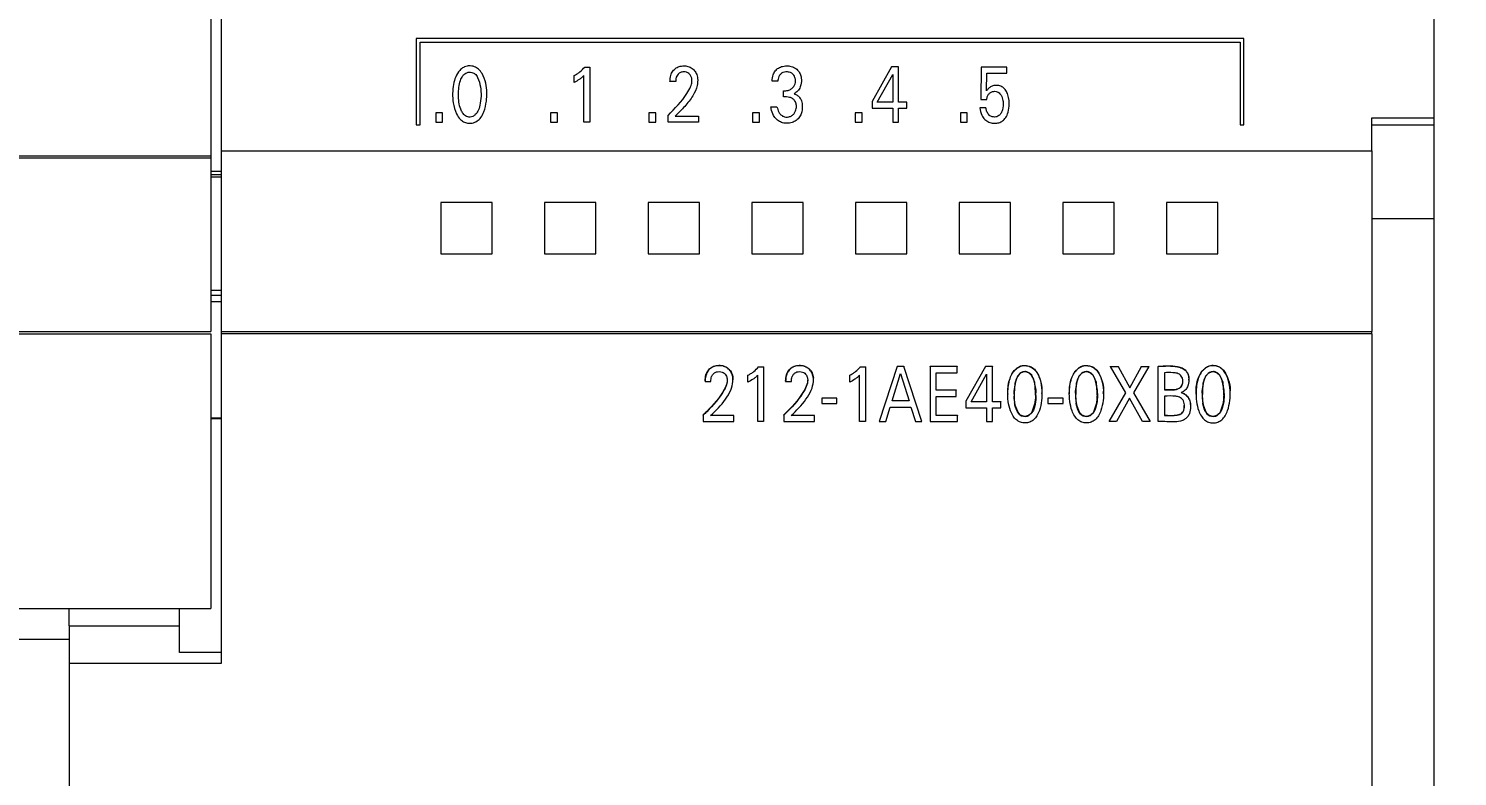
# Model space of a CAD drawing. Header units: millimetres. Extents: x 983 to 2111, y 2638 to 4457.
# Drawn here: x 1346.88 to 1388.23, y 4146.55 to 4168.17 of the extents above; entities that cross this region are included whole.
import ezdxf

# ---------------------------------------------------------------- set-up
doc = ezdxf.new("R2010")
doc.units = ezdxf.units.MM
doc.styles.get("Standard").update_dxf_attribs({"font": ''})
doc.styles.get('Standard').set_extended_font_data('SimSun')
doc.dimstyles.new('ISO-25', dxfattribs={"dimtxt": 2.5, "dimasz": 2.5, "dimexe": 1.25, "dimexo": 0.625, "dimtad": 1, "dimtxsty": 'Standard', "dimcen": 2.5, "dimadec": 0, "dimazin": 0, "dimtfac": 1, "dimtmove": 0, "dimatfit": 3, "dimfxl": 1, "dimarcsym": 0})

# ---------------------------------------------------------------- blocks, each defined once
blk = doc.blocks.new('*D200')
at = {"color": 0, "lineweight": -2, "transparency": 16777216}
for p, q in [((1383.53, 4225.405), (1414.593, 4225.405)), ((1413.343, 4222.905), (1413.343, 4127.905)), ((1383.53, 4125.405), (1414.593, 4125.405))]:
    blk.add_line(p, q, dxfattribs=at)
at = {"color": 0, "lineweight": -3, "transparency": 16777216}
for points in [[(1412.927, 4222.905), (1413.76, 4222.905), (1413.343, 4225.405)], [(1412.927, 4127.905), (1413.76, 4127.905), (1413.343, 4125.405)]]:
    blk.add_solid(points, dxfattribs=at)
at = {"layer": 'Defpoints', "color": 0, "lineweight": -3, "transparency": 16777216}
for p in [(1382.905, 4225.405), (1382.905, 4125.405), (1413.343, 4125.405)]:
    blk.add_point(p, dxfattribs=at)
at = {"color": 0, "lineweight": -3, "transparency": 16777216, "insert": (1411.468, 4175.405), "char_height": 2.5, "attachment_point": 5, "rotation": 90}
blk.add_mtext('100', dxfattribs=at)
blk = doc.blocks.new('1212DCDCDC')
at = {"color": 7, "linetype": 'Continuous', "lineweight": 15}
for p, q in [((1352.155, 4186.322), (1352.155, 4164.488)), ((1352.455, 4186.169), (1352.455, 4164.641)), ((1387.555, 4165.591), (1387.555, 4185.219)), ((1358.104, 4167.892), (1358.105, 4165.392)), ((1382.055, 4167.892), (1358.104, 4167.892)), ((1382.055, 4165.392), (1382.055, 4167.892)), ((1358.215, 4167.783), (1381.945, 4167.783)), ((1358.215, 4165.392), (1358.215, 4167.783)), ((1381.945, 4167.783), (1381.945, 4165.392)), ((1362.977, 4167.063), (1363.122, 4167.063)), ((1363.122, 4167.063), (1363.122, 4165.472)), ((1371.859, 4167.072), (1371.295, 4166.065)), ((1372.061, 4167.072), (1371.859, 4167.072)), ((1372.061, 4166.047), (1372.061, 4167.072)), ((1374.453, 4167.063), (1374.442, 4166.127)), ((1375.194, 4167.063), (1374.453, 4167.063)), ((1375.194, 4166.888), (1375.194, 4167.063)), ((1362.67, 4166.617), (1362.67, 4166.817)), ((1362.951, 4165.472), (1362.951, 4166.816)), ((1365.61, 4166.64), (1365.444, 4166.64)), ((1368.569, 4166.656), (1368.403, 4166.656)), ((1371.444, 4166.047), (1371.89, 4166.844)), ((1371.89, 4166.844), (1371.89, 4166.047)), ((1374.604, 4166.373), (1374.614, 4166.888)), ((1374.614, 4166.888), (1375.194, 4166.888)), ((1368.729, 4166.2), (1368.729, 4166.379)), ((1368.366, 4165.909), (1368.542, 4165.909)), ((1371.295, 4166.065), (1371.295, 4165.872)), ((1371.295, 4165.872), (1371.89, 4165.872)), ((1371.89, 4166.047), (1371.444, 4166.047)), ((1371.89, 4165.872), (1371.89, 4165.472)), ((1372.304, 4166.047), (1372.061, 4166.047)), ((1372.061, 4165.472), (1372.061, 4165.872)), ((1372.061, 4165.872), (1372.304, 4165.872)), ((1372.304, 4165.872), (1372.304, 4166.047)), ((1374.588, 4165.884), (1374.413, 4165.884)), ((1374.442, 4166.127), (1374.614, 4166.127)), ((1358.105, 4165.392), (1358.215, 4165.392)), ((1358.666, 4165.742), (1358.666, 4165.472)), ((1358.864, 4165.742), (1358.666, 4165.742)), ((1358.666, 4165.472), (1358.864, 4165.472)), ((1358.864, 4165.472), (1358.864, 4165.742)), ((1361.988, 4165.742), (1361.988, 4165.472)), ((1362.186, 4165.742), (1361.988, 4165.742)), ((1361.988, 4165.472), (1362.186, 4165.472)), ((1362.186, 4165.472), (1362.186, 4165.742)), ((1363.122, 4165.472), (1362.951, 4165.472)), ((1364.837, 4165.742), (1364.837, 4165.472)), ((1365.034, 4165.742), (1364.837, 4165.742)), ((1364.837, 4165.472), (1365.034, 4165.472)), ((1365.034, 4165.472), (1365.034, 4165.742)), ((1365.391, 4165.472), (1365.391, 4165.664)), ((1366.274, 4165.472), (1365.391, 4165.472)), ((1365.6, 4165.647), (1366.274, 4165.647)), ((1366.274, 4165.647), (1366.274, 4165.472)), ((1367.836, 4165.742), (1367.836, 4165.472)), ((1368.034, 4165.742), (1367.836, 4165.742)), ((1367.836, 4165.472), (1368.034, 4165.472)), ((1368.034, 4165.472), (1368.034, 4165.742)), ((1371.004, 4165.742), (1370.807, 4165.742)), ((1370.807, 4165.742), (1370.807, 4165.472)), ((1370.807, 4165.472), (1371.004, 4165.472)), ((1371.004, 4165.472), (1371.004, 4165.742)), ((1371.89, 4165.472), (1372.061, 4165.472)), ((1374.047, 4165.742), (1373.849, 4165.742)), ((1373.849, 4165.742), (1373.849, 4165.472)), ((1373.849, 4165.472), (1374.047, 4165.472)), ((1374.047, 4165.472), (1374.047, 4165.742)), ((1381.945, 4165.392), (1382.055, 4165.392)), ((1385.755, 4165.591), (1387.555, 4165.591)), ((1385.755, 4164.641), (1385.755, 4165.591)), ((1385.755, 4165.394), (1387.555, 4165.394)), ((1387.555, 4165.394), (1387.555, 4165.591)), ((1387.555, 4162.675), (1387.555, 4165.394)), ((1352.455, 4164.641), (1352.455, 4159.416)), ((1352.455, 4164.641), (1385.755, 4164.641)), ((1385.755, 4164.641), (1385.755, 4159.416)), ((1352.155, 4164.488), (1314.455, 4164.488)), ((1352.155, 4164.431), (1314.455, 4164.431)), ((1352.155, 4164.488), (1352.155, 4164.431)), ((1352.155, 4164.431), (1352.155, 4159.416)), ((1352.455, 4163.942), (1352.155, 4163.942)), ((1358.812, 4163.148), (1358.812, 4161.662)), ((1360.298, 4163.148), (1358.812, 4163.148)), ((1360.298, 4161.662), (1360.298, 4163.148)), ((1361.812, 4163.148), (1361.812, 4161.662)), ((1363.298, 4163.148), (1361.812, 4163.148)), ((1363.298, 4161.662), (1363.298, 4163.148)), ((1364.812, 4163.148), (1364.812, 4161.662)), ((1366.298, 4163.148), (1364.812, 4163.148)), ((1366.298, 4161.662), (1366.298, 4163.148)), ((1369.298, 4163.148), (1367.812, 4163.148)), ((1367.812, 4163.148), (1367.812, 4161.662)), ((1369.298, 4161.662), (1369.298, 4163.148)), ((1370.812, 4163.148), (1370.812, 4161.662)), ((1372.298, 4163.148), (1370.812, 4163.148)), ((1372.298, 4161.662), (1372.298, 4163.148)), ((1373.812, 4163.148), (1373.812, 4161.662)), ((1375.298, 4163.148), (1373.812, 4163.148)), ((1375.298, 4161.662), (1375.298, 4163.148)), ((1376.812, 4163.148), (1376.812, 4161.662)), ((1378.298, 4163.148), (1376.812, 4163.148)), ((1378.298, 4161.662), (1378.298, 4163.148)), ((1379.812, 4163.148), (1379.812, 4161.662)), ((1381.298, 4163.148), (1379.812, 4163.148)), ((1381.298, 4161.662), (1381.298, 4163.148)), ((1387.555, 4162.675), (1385.755, 4162.675)), ((1387.555, 4128.836), (1387.555, 4162.675)), ((1358.812, 4161.662), (1360.298, 4161.662)), ((1361.812, 4161.662), (1363.298, 4161.662)), ((1364.812, 4161.662), (1366.298, 4161.662)), ((1367.812, 4161.662), (1369.298, 4161.662)), ((1370.812, 4161.662), (1372.298, 4161.662)), ((1373.812, 4161.662), (1375.298, 4161.662)), ((1376.812, 4161.662), (1378.298, 4161.662)), ((1379.812, 4161.662), (1381.298, 4161.662)), ((1352.455, 4160.452), (1352.155, 4160.452)), ((1352.455, 4160.276), (1352.155, 4160.276)), ((1314.455, 4159.416), (1352.155, 4159.416)), ((1314.455, 4159.349), (1352.155, 4159.349)), ((1352.155, 4159.349), (1352.155, 4151.405)), ((1352.455, 4159.416), (1385.755, 4159.416)), ((1352.455, 4159.416), (1352.455, 4159.349)), ((1385.755, 4159.349), (1352.455, 4159.349)), ((1352.455, 4159.349), (1352.455, 4149.813)), ((1385.755, 4159.349), (1385.755, 4159.416)), ((1385.755, 4159.349), (1385.755, 4132.942)), ((1368.01, 4158.396), (1368.01, 4158.402)), ((1368.01, 4158.396), (1368.155, 4158.396)), ((1368.155, 4158.396), (1368.155, 4158.402)), ((1368.155, 4158.396), (1368.155, 4156.809)), ((1370.956, 4158.396), (1370.956, 4158.402)), ((1370.956, 4158.396), (1371.101, 4158.396)), ((1371.101, 4158.396), (1371.101, 4158.402)), ((1371.101, 4158.396), (1371.101, 4156.809)), ((1372.02, 4158.405), (1371.495, 4156.809)), ((1372.02, 4158.412), (1372.02, 4158.405)), ((1372.212, 4158.405), (1372.02, 4158.405)), ((1372.212, 4158.412), (1372.212, 4158.405)), ((1372.738, 4156.809), (1372.212, 4158.405)), ((1372.972, 4158.405), (1372.972, 4158.412)), ((1373.752, 4158.405), (1372.972, 4158.405)), ((1372.972, 4158.405), (1372.972, 4156.809)), ((1373.752, 4158.412), (1373.752, 4158.405)), ((1373.752, 4158.224), (1373.752, 4158.405)), ((1374.576, 4158.405), (1374.011, 4157.4)), ((1374.576, 4158.412), (1374.576, 4158.405)), ((1374.778, 4158.405), (1374.576, 4158.405)), ((1374.778, 4158.412), (1374.778, 4158.405)), ((1374.778, 4157.382), (1374.778, 4158.405)), ((1375.557, 4158.412), (1375.557, 4158.405)), ((1375.627, 4158.423), (1375.627, 4158.43)), ((1377.337, 4158.412), (1377.337, 4158.405)), ((1377.407, 4158.423), (1377.407, 4158.43)), ((1378.195, 4158.405), (1378.195, 4158.412)), ((1378.636, 4157.645), (1378.195, 4158.405)), ((1378.195, 4158.405), (1378.414, 4158.405)), ((1378.414, 4158.405), (1378.414, 4158.412)), ((1378.414, 4158.405), (1378.754, 4157.785)), ((1378.754, 4157.785), (1379.092, 4158.405)), ((1379.301, 4158.405), (1378.855, 4157.64)), ((1379.092, 4158.405), (1379.092, 4158.412)), ((1379.092, 4158.405), (1379.301, 4158.405)), ((1379.301, 4158.405), (1379.301, 4158.412)), ((1379.577, 4158.412), (1379.577, 4158.405)), ((1379.577, 4156.809), (1379.577, 4158.405)), ((1381.003, 4158.412), (1381.003, 4158.405)), ((1381.073, 4158.423), (1381.073, 4158.43)), ((1366.463, 4157.981), (1366.463, 4157.974)), ((1366.463, 4157.974), (1366.629, 4157.974)), ((1367.267, 4158.012), (1367.267, 4158.019)), ((1367.703, 4158.157), (1367.703, 4158.15)), ((1367.703, 4157.951), (1367.703, 4158.15)), ((1367.983, 4156.809), (1367.983, 4158.149)), ((1368.793, 4157.981), (1368.793, 4157.974)), ((1368.793, 4157.974), (1368.959, 4157.974)), ((1369.596, 4158.012), (1369.596, 4158.019)), ((1370.649, 4158.157), (1370.649, 4158.15)), ((1370.649, 4157.951), (1370.649, 4158.15)), ((1370.93, 4156.809), (1370.93, 4158.149)), ((1371.872, 4157.406), (1372.117, 4158.199)), ((1372.117, 4158.199), (1372.363, 4157.406)), ((1373.147, 4158.224), (1373.752, 4158.224)), ((1373.147, 4157.72), (1373.147, 4158.224)), ((1374.161, 4157.382), (1374.606, 4158.177)), ((1374.606, 4158.177), (1374.606, 4157.382)), ((1379.752, 4158.224), (1379.752, 4157.731)), ((1380.461, 4158.007), (1380.461, 4158.014)), ((1369.837, 4157.484), (1369.837, 4157.491)), ((1370.278, 4157.491), (1370.278, 4157.484)), ((1373.728, 4157.72), (1373.147, 4157.72)), ((1373.147, 4157.539), (1373.728, 4157.539)), ((1373.147, 4156.99), (1373.147, 4157.539)), ((1373.728, 4157.727), (1373.728, 4157.72)), ((1373.728, 4157.539), (1373.728, 4157.72)), ((1375.221, 4157.614), (1375.221, 4157.607)), ((1376.21, 4157.619), (1376.21, 4157.626)), ((1376.381, 4157.484), (1376.381, 4157.491)), ((1376.822, 4157.491), (1376.822, 4157.484)), ((1377.001, 4157.614), (1377.001, 4157.607)), ((1377.99, 4157.619), (1377.99, 4157.626)), ((1378.153, 4156.809), (1378.636, 4157.645)), ((1378.74, 4157.488), (1378.367, 4156.809)), ((1379.121, 4156.809), (1378.74, 4157.488)), ((1378.754, 4157.785), (1378.754, 4157.792)), ((1378.855, 4157.64), (1379.345, 4156.809)), ((1379.752, 4157.545), (1379.752, 4156.99)), ((1380.667, 4157.614), (1380.667, 4157.607)), ((1381.655, 4157.619), (1381.655, 4157.626)), ((1370.278, 4157.484), (1369.837, 4157.484)), ((1369.837, 4157.484), (1369.837, 4157.333)), ((1369.837, 4157.333), (1370.278, 4157.333)), ((1370.278, 4157.333), (1370.278, 4157.484)), ((1371.689, 4156.809), (1371.816, 4157.225)), ((1371.816, 4157.225), (1372.418, 4157.225)), ((1372.363, 4157.406), (1371.872, 4157.406)), ((1372.418, 4157.225), (1372.547, 4156.809)), ((1374.011, 4157.407), (1374.011, 4157.4)), ((1374.011, 4157.4), (1374.011, 4157.208)), ((1374.011, 4157.208), (1374.606, 4157.208)), ((1374.606, 4157.382), (1374.161, 4157.382)), ((1374.606, 4157.208), (1374.606, 4156.809)), ((1375.02, 4157.382), (1374.778, 4157.382)), ((1374.778, 4157.208), (1375.02, 4157.208)), ((1374.778, 4156.809), (1374.778, 4157.208)), ((1375.02, 4157.389), (1375.02, 4157.382)), ((1375.02, 4157.208), (1375.02, 4157.382)), ((1376.822, 4157.484), (1376.381, 4157.484)), ((1376.381, 4157.484), (1376.381, 4157.333)), ((1376.381, 4157.333), (1376.822, 4157.333)), ((1376.822, 4157.333), (1376.822, 4157.484)), ((1380.508, 4157.234), (1380.508, 4157.241)), ((1352.155, 4156.918), (1352.455, 4156.918)), ((1352.455, 4156.892), (1352.155, 4156.892)), ((1366.41, 4157), (1366.41, 4157.007)), ((1366.41, 4157), (1366.41, 4156.809)), ((1366.41, 4156.809), (1367.293, 4156.809)), ((1367.293, 4156.983), (1366.619, 4156.983)), ((1367.293, 4156.99), (1367.293, 4156.983)), ((1367.293, 4156.809), (1367.293, 4156.983)), ((1368.155, 4156.809), (1367.983, 4156.809)), ((1368.74, 4157), (1368.74, 4157.007)), ((1368.74, 4157), (1368.74, 4156.809)), ((1368.74, 4156.809), (1369.623, 4156.809)), ((1369.623, 4156.983), (1368.949, 4156.983)), ((1369.623, 4156.99), (1369.623, 4156.983)), ((1369.623, 4156.809), (1369.623, 4156.983)), ((1371.101, 4156.809), (1370.93, 4156.809)), ((1371.495, 4156.809), (1371.495, 4156.815)), ((1371.495, 4156.809), (1371.689, 4156.809)), ((1372.547, 4156.809), (1372.738, 4156.809)), ((1372.738, 4156.815), (1372.738, 4156.809)), ((1372.972, 4156.809), (1373.768, 4156.809)), ((1373.768, 4156.99), (1373.147, 4156.99)), ((1373.768, 4156.996), (1373.768, 4156.99)), ((1373.768, 4156.809), (1373.768, 4156.99)), ((1374.606, 4156.809), (1374.778, 4156.809)), ((1378.153, 4156.815), (1378.153, 4156.809)), ((1378.367, 4156.809), (1378.153, 4156.809)), ((1379.345, 4156.809), (1379.121, 4156.809)), ((1379.345, 4156.809), (1379.345, 4156.815)), ((1314.455, 4151.405), (1352.155, 4151.405)), ((1348.055, 4150.902), (1348.055, 4151.405)), ((1351.255, 4150.136), (1351.255, 4151.405)), ((1348.055, 4150.902), (1351.255, 4150.902)), ((1348.055, 4150.902), (1348.055, 4149.813)), ((1348.055, 4150.505), (1325.055, 4150.505)), ((1352.455, 4150.136), (1351.255, 4150.136)), ((1348.055, 4149.813), (1348.055, 4132.942)), ((1352.455, 4149.813), (1348.055, 4149.813))]:
    blk.add_line(p, q, dxfattribs=at)
at = {"color": 8, "linetype": 'Continuous', "lineweight": 15}
for p, q in [((1352.155, 4164.05), (1352.455, 4164.05)), ((1352.455, 4163.88), (1352.155, 4163.88)), ((1352.155, 4160.612), (1352.455, 4160.612))]:
    blk.add_line(p, q, dxfattribs=at)
at = {"color": 7, "linetype": 'Continuous', "lineweight": 15, "flags": 128}
for points in [[(1375.66, 4158.241), (1375.57, 4158.196), (1375.498, 4158.118), (1375.451, 4158.017), (1375.393, 4157.688), (1375.417, 4157.317), (1375.529, 4157.045), (1375.618, 4156.976), (1375.729, 4156.954), (1375.834, 4156.988), (1375.918, 4157.066), (1376.025, 4157.381), (1376.039, 4157.714), (1375.97, 4158.039), (1375.917, 4158.137), (1375.836, 4158.214), (1375.741, 4158.25), (1375.717, 4158.255), (1375.717, 4158.255), (1375.717, 4158.255), (1375.717, 4158.255), (1375.718, 4158.255), (1375.719, 4158.255), (1375.725, 4158.254), (1375.761, 4158.248), (1375.773, 4158.246), (1375.773, 4158.246), (1375.773, 4158.246), (1375.773, 4158.246), (1375.736, 4158.249), (1375.66, 4158.241)], [(1375.66, 4158.248), (1375.613, 4158.231), (1375.57, 4158.205), (1375.498, 4158.125), (1375.421, 4157.916), (1375.396, 4157.473), (1375.437, 4157.245), (1375.478, 4157.134), (1375.529, 4157.052), (1375.572, 4157.01), (1375.619, 4156.981), (1375.671, 4156.965), (1375.729, 4156.961), (1375.781, 4156.97), (1375.83, 4156.991), (1375.918, 4157.073), (1375.996, 4157.244), (1376.037, 4157.498), (1376.004, 4157.94), (1375.914, 4158.148), (1375.852, 4158.21), (1375.772, 4158.249), (1375.725, 4158.261), (1375.718, 4158.262), (1375.718, 4158.262), (1375.717, 4158.262), (1375.717, 4158.262), (1375.717, 4158.262), (1375.717, 4158.262), (1375.717, 4158.262), (1375.717, 4158.262), (1375.717, 4158.262), (1375.717, 4158.262), (1375.718, 4158.262), (1375.718, 4158.262), (1375.718, 4158.262), (1375.718, 4158.262), (1375.718, 4158.262), (1375.718, 4158.262), (1375.717, 4158.262), (1375.717, 4158.262), (1375.717, 4158.262), (1375.717, 4158.262), (1375.717, 4158.262), (1375.717, 4158.262), (1375.717, 4158.262), (1375.718, 4158.262), (1375.718, 4158.262), (1375.718, 4158.262), (1375.718, 4158.262), (1375.718, 4158.262), (1375.718, 4158.262), (1375.717, 4158.262), (1375.717, 4158.262), (1375.717, 4158.262), (1375.717, 4158.262), (1375.717, 4158.262), (1375.717, 4158.262), (1375.718, 4158.262), (1375.719, 4158.262), (1375.719, 4158.262), (1375.719, 4158.262), (1375.719, 4158.262), (1375.718, 4158.262), (1375.718, 4158.262), (1375.717, 4158.262), (1375.717, 4158.262), (1375.717, 4158.262), (1375.717, 4158.262), (1375.717, 4158.262), (1375.717, 4158.262), (1375.718, 4158.262), (1375.718, 4158.262), (1375.719, 4158.262), (1375.719, 4158.262), (1375.718, 4158.262), (1375.717, 4158.262), (1375.717, 4158.262), (1375.717, 4158.262), (1375.717, 4158.262), (1375.717, 4158.262), (1375.717, 4158.262), (1375.718, 4158.262), (1375.719, 4158.262), (1375.719, 4158.262), (1375.719, 4158.262), (1375.719, 4158.262), (1375.719, 4158.262), (1375.719, 4158.262), (1375.717, 4158.262), (1375.717, 4158.262), (1375.717, 4158.262), (1375.717, 4158.262), (1375.718, 4158.262), (1375.718, 4158.262), (1375.719, 4158.262), (1375.719, 4158.262), (1375.719, 4158.262), (1375.719, 4158.262), (1375.719, 4158.262), (1375.718, 4158.262), (1375.718, 4158.262), (1375.717, 4158.262), (1375.717, 4158.262), (1375.717, 4158.262), (1375.718, 4158.262), (1375.718, 4158.262), (1375.717, 4158.262), (1375.717, 4158.262), (1375.717, 4158.262), (1375.717, 4158.262), (1375.718, 4158.262), (1375.718, 4158.262), (1375.719, 4158.262), (1375.725, 4158.261), (1375.728, 4158.26), (1375.77, 4158.253), (1375.772, 4158.253), (1375.773, 4158.253), (1375.773, 4158.253), (1375.773, 4158.253), (1375.773, 4158.253), (1375.773, 4158.253), (1375.774, 4158.253), (1375.774, 4158.253), (1375.774, 4158.253), (1375.774, 4158.253), (1375.774, 4158.253), (1375.774, 4158.253), (1375.773, 4158.253), (1375.773, 4158.253), (1375.772, 4158.253), (1375.772, 4158.253), (1375.772, 4158.253), (1375.772, 4158.253), (1375.774, 4158.253), (1375.774, 4158.253), (1375.774, 4158.253), (1375.774, 4158.253), (1375.773, 4158.253), (1375.773, 4158.253), (1375.772, 4158.253), (1375.772, 4158.253), (1375.772, 4158.253), (1375.772, 4158.253), (1375.772, 4158.253), (1375.773, 4158.253), (1375.774, 4158.253), (1375.774, 4158.253), (1375.774, 4158.253), (1375.774, 4158.253), (1375.774, 4158.253), (1375.772, 4158.253), (1375.772, 4158.253), (1375.772, 4158.253), (1375.772, 4158.253), (1375.772, 4158.253), (1375.772, 4158.253), (1375.772, 4158.253), (1375.773, 4158.253), (1375.773, 4158.253), (1375.773, 4158.253), (1375.773, 4158.253), (1375.773, 4158.253), (1375.773, 4158.253), (1375.772, 4158.253), (1375.772, 4158.253), (1375.772, 4158.253), (1375.772, 4158.253), (1375.773, 4158.253), (1375.773, 4158.253), (1375.773, 4158.253), (1375.773, 4158.253), (1375.773, 4158.253), (1375.773, 4158.253), (1375.772, 4158.253), (1375.772, 4158.253), (1375.772, 4158.253), (1375.772, 4158.253), (1375.746, 4158.255), (1375.66, 4158.248)], [(1377.44, 4158.241), (1377.35, 4158.196), (1377.278, 4158.118), (1377.231, 4158.017), (1377.173, 4157.688), (1377.197, 4157.317), (1377.309, 4157.045), (1377.398, 4156.976), (1377.509, 4156.954), (1377.614, 4156.988), (1377.698, 4157.066), (1377.805, 4157.381), (1377.819, 4157.714), (1377.75, 4158.039), (1377.697, 4158.137), (1377.616, 4158.214), (1377.521, 4158.25), (1377.497, 4158.255), (1377.497, 4158.255), (1377.497, 4158.255), (1377.497, 4158.255), (1377.498, 4158.255), (1377.499, 4158.255), (1377.505, 4158.254), (1377.541, 4158.248), (1377.553, 4158.246), (1377.553, 4158.246), (1377.553, 4158.246), (1377.553, 4158.246), (1377.516, 4158.249), (1377.44, 4158.241)], [(1377.44, 4158.248), (1377.393, 4158.231), (1377.35, 4158.205), (1377.278, 4158.125), (1377.201, 4157.916), (1377.176, 4157.473), (1377.217, 4157.245), (1377.258, 4157.134), (1377.309, 4157.052), (1377.352, 4157.01), (1377.399, 4156.981), (1377.451, 4156.965), (1377.509, 4156.961), (1377.561, 4156.97), (1377.61, 4156.991), (1377.698, 4157.073), (1377.776, 4157.244), (1377.817, 4157.498), (1377.784, 4157.94), (1377.694, 4158.148), (1377.632, 4158.21), (1377.552, 4158.249), (1377.505, 4158.261), (1377.498, 4158.262), (1377.498, 4158.262), (1377.497, 4158.262), (1377.497, 4158.262), (1377.497, 4158.262), (1377.497, 4158.262), (1377.497, 4158.262), (1377.497, 4158.262), (1377.497, 4158.262), (1377.497, 4158.262), (1377.498, 4158.262), (1377.498, 4158.262), (1377.498, 4158.262), (1377.498, 4158.262), (1377.498, 4158.262), (1377.498, 4158.262), (1377.497, 4158.262), (1377.497, 4158.262), (1377.497, 4158.262), (1377.497, 4158.262), (1377.497, 4158.262), (1377.497, 4158.262), (1377.497, 4158.262), (1377.498, 4158.262), (1377.498, 4158.262), (1377.498, 4158.262), (1377.498, 4158.262), (1377.498, 4158.262), (1377.498, 4158.262), (1377.497, 4158.262), (1377.497, 4158.262), (1377.497, 4158.262), (1377.497, 4158.262), (1377.497, 4158.262), (1377.497, 4158.262), (1377.498, 4158.262), (1377.499, 4158.262), (1377.499, 4158.262), (1377.499, 4158.262), (1377.499, 4158.262), (1377.498, 4158.262), (1377.498, 4158.262), (1377.497, 4158.262), (1377.497, 4158.262), (1377.497, 4158.262), (1377.497, 4158.262), (1377.497, 4158.262), (1377.497, 4158.262), (1377.498, 4158.262), (1377.498, 4158.262), (1377.499, 4158.262), (1377.499, 4158.262), (1377.498, 4158.262), (1377.497, 4158.262), (1377.497, 4158.262), (1377.497, 4158.262), (1377.497, 4158.262), (1377.497, 4158.262), (1377.497, 4158.262), (1377.498, 4158.262), (1377.499, 4158.262), (1377.499, 4158.262), (1377.499, 4158.262), (1377.499, 4158.262), (1377.499, 4158.262), (1377.499, 4158.262), (1377.497, 4158.262), (1377.497, 4158.262), (1377.497, 4158.262), (1377.497, 4158.262), (1377.498, 4158.262), (1377.498, 4158.262), (1377.499, 4158.262), (1377.499, 4158.262), (1377.499, 4158.262), (1377.499, 4158.262), (1377.499, 4158.262), (1377.498, 4158.262), (1377.498, 4158.262), (1377.497, 4158.262), (1377.497, 4158.262), (1377.497, 4158.262), (1377.498, 4158.262), (1377.498, 4158.262), (1377.497, 4158.262), (1377.497, 4158.262), (1377.497, 4158.262), (1377.497, 4158.262), (1377.498, 4158.262), (1377.498, 4158.262), (1377.499, 4158.262), (1377.55, 4158.253), (1377.552, 4158.253), (1377.553, 4158.253), (1377.553, 4158.253), (1377.553, 4158.253), (1377.553, 4158.253), (1377.553, 4158.253), (1377.554, 4158.253), (1377.554, 4158.253), (1377.554, 4158.253), (1377.554, 4158.253), (1377.554, 4158.253), (1377.554, 4158.253), (1377.553, 4158.253), (1377.553, 4158.253), (1377.552, 4158.253), (1377.552, 4158.253), (1377.552, 4158.253), (1377.552, 4158.253), (1377.554, 4158.253), (1377.554, 4158.253), (1377.554, 4158.253), (1377.554, 4158.253), (1377.553, 4158.253), (1377.553, 4158.253), (1377.552, 4158.253), (1377.552, 4158.253), (1377.552, 4158.253), (1377.552, 4158.253), (1377.552, 4158.253), (1377.553, 4158.253), (1377.554, 4158.253), (1377.554, 4158.253), (1377.554, 4158.253), (1377.554, 4158.253), (1377.554, 4158.253), (1377.552, 4158.253), (1377.552, 4158.253), (1377.552, 4158.253), (1377.552, 4158.253), (1377.552, 4158.253), (1377.552, 4158.253), (1377.552, 4158.253), (1377.553, 4158.253), (1377.553, 4158.253), (1377.553, 4158.253), (1377.553, 4158.253), (1377.553, 4158.253), (1377.553, 4158.253), (1377.552, 4158.253), (1377.552, 4158.253), (1377.552, 4158.253), (1377.552, 4158.253), (1377.553, 4158.253), (1377.553, 4158.253), (1377.553, 4158.253), (1377.553, 4158.253), (1377.553, 4158.253), (1377.553, 4158.253), (1377.552, 4158.253), (1377.552, 4158.253), (1377.552, 4158.253), (1377.552, 4158.253), (1377.526, 4158.255), (1377.44, 4158.248)], [(1381.106, 4158.241), (1381.016, 4158.196), (1380.944, 4158.118), (1380.897, 4158.017), (1380.838, 4157.688), (1380.863, 4157.317), (1380.975, 4157.045), (1381.064, 4156.976), (1381.175, 4156.954), (1381.28, 4156.988), (1381.364, 4157.066), (1381.471, 4157.381), (1381.484, 4157.714), (1381.415, 4158.039), (1381.363, 4158.137), (1381.282, 4158.214), (1381.187, 4158.25), (1381.163, 4158.255), (1381.163, 4158.255), (1381.163, 4158.255), (1381.163, 4158.255), (1381.164, 4158.255), (1381.164, 4158.255), (1381.171, 4158.254), (1381.206, 4158.248), (1381.219, 4158.246), (1381.219, 4158.246), (1381.219, 4158.246), (1381.219, 4158.246), (1381.181, 4158.249), (1381.106, 4158.241)], [(1381.106, 4158.248), (1381.059, 4158.231), (1381.016, 4158.205), (1380.944, 4158.125), (1380.867, 4157.916), (1380.841, 4157.473), (1380.883, 4157.245), (1380.924, 4157.134), (1380.975, 4157.052), (1381.017, 4157.01), (1381.065, 4156.981), (1381.117, 4156.965), (1381.175, 4156.961), (1381.227, 4156.97), (1381.276, 4156.991), (1381.364, 4157.073), (1381.442, 4157.244), (1381.483, 4157.498), (1381.45, 4157.94), (1381.359, 4158.148), (1381.298, 4158.21), (1381.218, 4158.249), (1381.17, 4158.261), (1381.164, 4158.262), (1381.163, 4158.262), (1381.163, 4158.262), (1381.163, 4158.262), (1381.163, 4158.262), (1381.163, 4158.262), (1381.163, 4158.262), (1381.163, 4158.262), (1381.163, 4158.262), (1381.163, 4158.262), (1381.164, 4158.262), (1381.164, 4158.262), (1381.164, 4158.262), (1381.164, 4158.262), (1381.164, 4158.262), (1381.164, 4158.262), (1381.163, 4158.262), (1381.163, 4158.262), (1381.163, 4158.262), (1381.163, 4158.262), (1381.163, 4158.262), (1381.163, 4158.262), (1381.163, 4158.262), (1381.164, 4158.262), (1381.164, 4158.262), (1381.164, 4158.262), (1381.164, 4158.262), (1381.164, 4158.262), (1381.164, 4158.262), (1381.163, 4158.262), (1381.163, 4158.262), (1381.163, 4158.262), (1381.163, 4158.262), (1381.163, 4158.262), (1381.163, 4158.262), (1381.164, 4158.262), (1381.164, 4158.262), (1381.164, 4158.262), (1381.164, 4158.262), (1381.164, 4158.262), (1381.164, 4158.262), (1381.164, 4158.262), (1381.163, 4158.262), (1381.163, 4158.262), (1381.163, 4158.262), (1381.163, 4158.262), (1381.163, 4158.262), (1381.163, 4158.262), (1381.164, 4158.262), (1381.164, 4158.262), (1381.164, 4158.262), (1381.164, 4158.262), (1381.164, 4158.262), (1381.163, 4158.262), (1381.163, 4158.262), (1381.163, 4158.262), (1381.163, 4158.262), (1381.163, 4158.262), (1381.163, 4158.262), (1381.164, 4158.262), (1381.164, 4158.262), (1381.165, 4158.262), (1381.165, 4158.262), (1381.165, 4158.262), (1381.165, 4158.262), (1381.165, 4158.262), (1381.163, 4158.262), (1381.163, 4158.262), (1381.163, 4158.262), (1381.163, 4158.262), (1381.163, 4158.262), (1381.164, 4158.262), (1381.165, 4158.262), (1381.165, 4158.262), (1381.165, 4158.262), (1381.165, 4158.262), (1381.165, 4158.262), (1381.164, 4158.262), (1381.163, 4158.262), (1381.163, 4158.262), (1381.163, 4158.262), (1381.163, 4158.262), (1381.163, 4158.262), (1381.163, 4158.262), (1381.163, 4158.262), (1381.163, 4158.262), (1381.163, 4158.262), (1381.163, 4158.262), (1381.164, 4158.262), (1381.164, 4158.262), (1381.164, 4158.262), (1381.215, 4158.253), (1381.218, 4158.253), (1381.219, 4158.253), (1381.219, 4158.253), (1381.219, 4158.253), (1381.219, 4158.253), (1381.219, 4158.253), (1381.219, 4158.253), (1381.22, 4158.253), (1381.22, 4158.253), (1381.22, 4158.253), (1381.22, 4158.253), (1381.22, 4158.253), (1381.219, 4158.253), (1381.218, 4158.253), (1381.218, 4158.253), (1381.218, 4158.253), (1381.218, 4158.253), (1381.218, 4158.253), (1381.219, 4158.253), (1381.22, 4158.253), (1381.22, 4158.253), (1381.22, 4158.253), (1381.219, 4158.253), (1381.219, 4158.253), (1381.218, 4158.253), (1381.218, 4158.253), (1381.218, 4158.253), (1381.218, 4158.253), (1381.218, 4158.253), (1381.219, 4158.253), (1381.219, 4158.253), (1381.22, 4158.253), (1381.22, 4158.253), (1381.22, 4158.253), (1381.219, 4158.253), (1381.218, 4158.253), (1381.218, 4158.253), (1381.218, 4158.253), (1381.218, 4158.253), (1381.218, 4158.253), (1381.218, 4158.253), (1381.218, 4158.253), (1381.219, 4158.253), (1381.219, 4158.253), (1381.219, 4158.253), (1381.219, 4158.253), (1381.219, 4158.253), (1381.219, 4158.253), (1381.218, 4158.253), (1381.218, 4158.253), (1381.217, 4158.253), (1381.217, 4158.253), (1381.219, 4158.253), (1381.219, 4158.253), (1381.219, 4158.253), (1381.219, 4158.253), (1381.219, 4158.253), (1381.219, 4158.253), (1381.218, 4158.253), (1381.218, 4158.253), (1381.218, 4158.253), (1381.218, 4158.253), (1381.191, 4158.255), (1381.106, 4158.248)]]:
    blk.add_lwpolyline(points, dxfattribs=at)
at = {"color": 7, "linetype": 'Continuous', "lineweight": 15}
for points, knots in [([(1359.5, 4167.067), (1359.525, 4167.076), (1359.566, 4167.09), (1359.665, 4167.102), (1359.784, 4167.085), (1359.918, 4167.001), (1360.04, 4166.84), (1360.147, 4166.524), (1360.159, 4166.138), (1360.082, 4165.806), (1359.987, 4165.609), (1359.868, 4165.495), (1359.731, 4165.435), (1359.591, 4165.432), (1359.469, 4165.473), (1359.355, 4165.564), (1359.236, 4165.747), (1359.146, 4166.092), (1359.151, 4166.463), (1359.235, 4166.779), (1359.333, 4166.954), (1359.439, 4167.038), (1359.491, 4167.062), (1359.5, 4167.067)], [0, 0, 0, 0, 0.018631, 0.030128, 0.069733, 0.100369, 0.13914, 0.209346, 0.331334, 0.405107, 0.447581, 0.483188, 0.518955, 0.549871, 0.579649, 0.607697, 0.651303, 0.730132, 0.855038, 0.907056, 0.959586, 0.992812, 1, 1, 1, 1]), ([(1362.67, 4166.817), (1362.7, 4166.832), (1362.758, 4166.864), (1362.866, 4166.942), (1362.932, 4167.014), (1362.977, 4167.063)], [0, 0, 0, 0, 0.251526, 0.502978, 1, 1, 1, 1]), ([(1365.444, 4166.64), (1365.447, 4166.701), (1365.454, 4166.808), (1365.522, 4166.946), (1365.618, 4167.041), (1365.751, 4167.095), (1365.893, 4167.101), (1366.033, 4167.067), (1366.142, 4166.989), (1366.219, 4166.875), (1366.256, 4166.717), (1366.235, 4166.488), (1366.108, 4166.205), (1365.877, 4165.918), (1365.692, 4165.737), (1365.6, 4165.647)], [0, 0, 0, 0, 0.070479, 0.1229, 0.175499, 0.224172, 0.285723, 0.337623, 0.389842, 0.436627, 0.495036, 0.574518, 0.699525, 0.849264, 1, 1, 1, 1]), ([(1368.403, 4166.656), (1368.407, 4166.719), (1368.414, 4166.824), (1368.487, 4166.955), (1368.584, 4167.041), (1368.719, 4167.095), (1368.871, 4167.102), (1369.024, 4167.065), (1369.142, 4166.982), (1369.217, 4166.869), (1369.253, 4166.723), (1369.248, 4166.569), (1369.19, 4166.423), (1369.113, 4166.337), (1369.055, 4166.302), (1369.037, 4166.291)], [0, 0, 0, 0, 0.102609, 0.172437, 0.242301, 0.312114, 0.409293, 0.48869, 0.568505, 0.640621, 0.708354, 0.814476, 0.889144, 0.963972, 1, 1, 1, 1]), ([(1359.713, 4166.906), (1359.689, 4166.911), (1359.64, 4166.92), (1359.567, 4166.903), (1359.5, 4166.863), (1359.431, 4166.789), (1359.344, 4166.591), (1359.308, 4166.261), (1359.344, 4165.937), (1359.438, 4165.735), (1359.51, 4165.658), (1359.591, 4165.619), (1359.666, 4165.613), (1359.744, 4165.634), (1359.823, 4165.69), (1359.904, 4165.798), (1359.98, 4166.071), (1359.993, 4166.412), (1359.91, 4166.717), (1359.829, 4166.851), (1359.761, 4166.887), (1359.731, 4166.899), (1359.713, 4166.906)], [0, 0, 0, 0, 0.02295, 0.045923, 0.068642, 0.096042, 0.139814, 0.270062, 0.404583, 0.441184, 0.478096, 0.501315, 0.524591, 0.547195, 0.576248, 0.614501, 0.671544, 0.840819, 0.928298, 0.969134, 0.981507, 1, 1, 1, 1]), ([(1362.951, 4166.816), (1362.93, 4166.795), (1362.89, 4166.754), (1362.798, 4166.684), (1362.721, 4166.644), (1362.67, 4166.617)], [0, 0, 0, 0, 0.250692, 0.501662, 1, 1, 1, 1]), ([(1365.391, 4165.664), (1365.587, 4165.863), (1365.836, 4166.117), (1366.039, 4166.466), (1366.086, 4166.622), (1366.08, 4166.735), (1366.048, 4166.821), (1365.994, 4166.882), (1365.92, 4166.919), (1365.836, 4166.928), (1365.75, 4166.911), (1365.684, 4166.864), (1365.639, 4166.801), (1365.613, 4166.725), (1365.611, 4166.669), (1365.61, 4166.64)], [0, 0, 0, 0, 0.408317, 0.518719, 0.590078, 0.643099, 0.68292, 0.722996, 0.759024, 0.801673, 0.845707, 0.884065, 0.918274, 0.957846, 1, 1, 1, 1]), ([(1368.729, 4166.379), (1368.775, 4166.378), (1368.854, 4166.377), (1368.958, 4166.424), (1369.031, 4166.49), (1369.072, 4166.575), (1369.081, 4166.667), (1369.068, 4166.755), (1369.03, 4166.832), (1368.972, 4166.887), (1368.892, 4166.921), (1368.803, 4166.927), (1368.712, 4166.908), (1368.641, 4166.86), (1368.594, 4166.792), (1368.57, 4166.722), (1368.569, 4166.676), (1368.569, 4166.656)], [0, 0, 0, 0, 0.101457, 0.175975, 0.250567, 0.319456, 0.383495, 0.456728, 0.515641, 0.57467, 0.632212, 0.707654, 0.772293, 0.837248, 0.896119, 0.955621, 1, 1, 1, 1]), ([(1369.037, 4166.291), (1369.068, 4166.279), (1369.13, 4166.255), (1369.204, 4166.18), (1369.262, 4166.075), (1369.282, 4165.912), (1369.263, 4165.738), (1369.182, 4165.587), (1369.077, 4165.494), (1368.935, 4165.439), (1368.783, 4165.429), (1368.637, 4165.467), (1368.524, 4165.548), (1368.426, 4165.675), (1368.382, 4165.804), (1368.369, 4165.889), (1368.366, 4165.909)], [0, 0, 0, 0, 0.051169, 0.102151, 0.158151, 0.234552, 0.351763, 0.423215, 0.494826, 0.563879, 0.655465, 0.724811, 0.79418, 0.866555, 0.970037, 1, 1, 1, 1]), ([(1368.542, 4165.909), (1368.555, 4165.858), (1368.578, 4165.775), (1368.648, 4165.684), (1368.722, 4165.633), (1368.803, 4165.614), (1368.89, 4165.619), (1368.975, 4165.652), (1369.043, 4165.715), (1369.092, 4165.809), (1369.11, 4165.916), (1369.096, 4166.02), (1369.057, 4166.098), (1368.993, 4166.156), (1368.882, 4166.201), (1368.789, 4166.2), (1368.729, 4166.2)], [0, 0, 0, 0, 0.108128, 0.178778, 0.234894, 0.291112, 0.348975, 0.414818, 0.478372, 0.537301, 0.632414, 0.699656, 0.754523, 0.809621, 0.876121, 1, 1, 1, 1]), ([(1374.413, 4165.884), (1374.425, 4165.81), (1374.445, 4165.687), (1374.548, 4165.544), (1374.666, 4165.461), (1374.801, 4165.431), (1374.93, 4165.438), (1375.049, 4165.484), (1375.15, 4165.575), (1375.234, 4165.726), (1375.273, 4165.965), (1375.254, 4166.202), (1375.171, 4166.386), (1375.083, 4166.484), (1374.963, 4166.534), (1374.846, 4166.537), (1374.739, 4166.508), (1374.66, 4166.447), (1374.622, 4166.397), (1374.604, 4166.373)], [0, 0, 0, 0, 0.087233, 0.144786, 0.202566, 0.25346, 0.305789, 0.353356, 0.400952, 0.463198, 0.552988, 0.684492, 0.736771, 0.789535, 0.835694, 0.885541, 0.925264, 0.965119, 1, 1, 1, 1]), ([(1374.614, 4166.127), (1374.619, 4166.161), (1374.628, 4166.22), (1374.676, 4166.295), (1374.738, 4166.344), (1374.811, 4166.363), (1374.88, 4166.361), (1374.945, 4166.338), (1375.006, 4166.287), (1375.06, 4166.194), (1375.095, 4166.033), (1375.086, 4165.866), (1375.031, 4165.73), (1374.976, 4165.66), (1374.907, 4165.624), (1374.838, 4165.614), (1374.768, 4165.622), (1374.703, 4165.651), (1374.647, 4165.709), (1374.605, 4165.789), (1374.594, 4165.853), (1374.588, 4165.884)], [0, 0, 0, 0, 0.056801, 0.102212, 0.147691, 0.188884, 0.227768, 0.265795, 0.303814, 0.360974, 0.445552, 0.583212, 0.638414, 0.694107, 0.731602, 0.76903, 0.811639, 0.849679, 0.887699, 0.94764, 1, 1, 1, 1]), ([(1366.463, 4157.981), (1366.467, 4158.042), (1366.473, 4158.148), (1366.541, 4158.286), (1366.638, 4158.381), (1366.77, 4158.435), (1366.912, 4158.44), (1367.053, 4158.406), (1367.161, 4158.329), (1367.236, 4158.215), (1367.269, 4158.107), (1367.262, 4158.038), (1367.26, 4158.02)], [0, 0, 0, 0, 0.136426, 0.237901, 0.339716, 0.433935, 0.553087, 0.653546, 0.754627, 0.845192, 0.958257, 1, 1, 1, 1]), ([(1366.619, 4156.983), (1366.773, 4157.132), (1367.001, 4157.352), (1367.208, 4157.7), (1367.274, 4157.938), (1367.263, 4158.124), (1367.211, 4158.26), (1367.122, 4158.356), (1367, 4158.418), (1366.856, 4158.436), (1366.712, 4158.412), (1366.598, 4158.341), (1366.52, 4158.245), (1366.47, 4158.118), (1366.466, 4158.024), (1366.463, 4157.974)], [0, 0, 0, 0, 0.2481, 0.367222, 0.46645, 0.53114, 0.581617, 0.632334, 0.6798, 0.738135, 0.798605, 0.844899, 0.891079, 0.941289, 1, 1, 1, 1]), ([(1367.703, 4158.15), (1367.732, 4158.166), (1367.791, 4158.197), (1367.898, 4158.275), (1367.965, 4158.347), (1368.01, 4158.396)], [0, 0, 0, 0, 0.251526, 0.502977, 1, 1, 1, 1]), ([(1368.793, 4157.981), (1368.796, 4158.042), (1368.803, 4158.148), (1368.871, 4158.286), (1368.967, 4158.381), (1369.1, 4158.435), (1369.242, 4158.44), (1369.382, 4158.406), (1369.491, 4158.329), (1369.566, 4158.215), (1369.599, 4158.107), (1369.592, 4158.038), (1369.59, 4158.02)], [0, 0, 0, 0, 0.1364261, 0.2379003, 0.3397154, 0.4339338, 0.5530854, 0.6535499, 0.7546256, 0.8451908, 0.9582568, 1, 1, 1, 1]), ([(1368.949, 4156.983), (1369.103, 4157.132), (1369.331, 4157.352), (1369.538, 4157.7), (1369.604, 4157.938), (1369.593, 4158.124), (1369.541, 4158.26), (1369.452, 4158.356), (1369.33, 4158.418), (1369.185, 4158.436), (1369.042, 4158.412), (1368.928, 4158.341), (1368.849, 4158.245), (1368.8, 4158.118), (1368.795, 4158.024), (1368.793, 4157.974)], [0, 0, 0, 0, 0.2480993, 0.3672214, 0.4664498, 0.5311396, 0.5816161, 0.6323319, 0.6797977, 0.7381356, 0.7986056, 0.8448994, 0.8910792, 0.9412886, 1, 1, 1, 1]), ([(1370.649, 4158.15), (1370.679, 4158.166), (1370.737, 4158.197), (1370.845, 4158.275), (1370.912, 4158.347), (1370.956, 4158.396)], [0, 0, 0, 0, 0.2515108, 0.502962, 1, 1, 1, 1]), ([(1375.471, 4158.338), (1375.441, 4158.309), (1375.37, 4158.242), (1375.261, 4158.029), (1375.215, 4157.734), (1375.224, 4157.401), (1375.282, 4157.155), (1375.366, 4156.972), (1375.462, 4156.854), (1375.585, 4156.782), (1375.721, 4156.764), (1375.857, 4156.786), (1375.978, 4156.86), (1376.073, 4156.98), (1376.194, 4157.257), (1376.228, 4157.621), (1376.174, 4158.006), (1376.071, 4158.232), (1375.94, 4158.369), (1375.822, 4158.42), (1375.72, 4158.431), (1375.639, 4158.425), (1375.562, 4158.399), (1375.507, 4158.367), (1375.478, 4158.344), (1375.471, 4158.338)], [0, 0, 0, 0, 0.0291524, 0.0682526, 0.1652786, 0.2357121, 0.3014633, 0.3420093, 0.376202, 0.4071874, 0.4390776, 0.4709725, 0.5020626, 0.5364019, 0.577085, 0.7128291, 0.7867873, 0.8488471, 0.8844265, 0.9170626, 0.9369246, 0.9556617, 0.9741619, 0.9933459, 1, 1, 1, 1]), ([(1375.224, 4157.697), (1375.224, 4157.699), (1375.219, 4157.839), (1375.263, 4158.036), (1375.374, 4158.257), (1375.455, 4158.329), (1375.493, 4158.363)], [0, 0, 0, 0, 0.008058, 0.568044, 0.793705, 1, 1, 1, 1]), ([(1375.493, 4158.363), (1375.516, 4158.378), (1375.561, 4158.407), (1375.639, 4158.432), (1375.72, 4158.439), (1375.822, 4158.427), (1375.94, 4158.376), (1376.071, 4158.239), (1376.168, 4158.013), (1376.221, 4157.79), (1376.201, 4157.656), (1376.196, 4157.627)], [0, 0, 0, 0, 0.0636987, 0.1251263, 0.1873408, 0.2532903, 0.3616552, 0.4797926, 0.6858527, 0.9314262, 1, 1, 1, 1]), ([(1377.251, 4158.338), (1377.221, 4158.309), (1377.15, 4158.242), (1377.041, 4158.029), (1376.995, 4157.734), (1377.004, 4157.401), (1377.062, 4157.155), (1377.146, 4156.972), (1377.242, 4156.854), (1377.365, 4156.782), (1377.501, 4156.764), (1377.637, 4156.786), (1377.758, 4156.86), (1377.853, 4156.98), (1377.974, 4157.257), (1378.008, 4157.621), (1377.954, 4158.006), (1377.851, 4158.232), (1377.72, 4158.369), (1377.602, 4158.42), (1377.5, 4158.431), (1377.419, 4158.425), (1377.342, 4158.399), (1377.287, 4158.367), (1377.258, 4158.344), (1377.251, 4158.338)], [0, 0, 0, 0, 0.029154, 0.068254, 0.165279, 0.235713, 0.301464, 0.34201, 0.376201, 0.407187, 0.439077, 0.470974, 0.502064, 0.536403, 0.577086, 0.71283, 0.786788, 0.848847, 0.884428, 0.917062, 0.936926, 0.955663, 0.974163, 0.993346, 1, 1, 1, 1]), ([(1377.007, 4157.614), (1377.006, 4157.644), (1376.997, 4157.811), (1377.043, 4158.036), (1377.154, 4158.257), (1377.235, 4158.329), (1377.273, 4158.363)], [0, 0, 0, 0, 0.107875, 0.611507, 0.814458, 1, 1, 1, 1]), ([(1377.273, 4158.363), (1377.296, 4158.378), (1377.341, 4158.407), (1377.419, 4158.432), (1377.5, 4158.439), (1377.602, 4158.427), (1377.72, 4158.376), (1377.851, 4158.239), (1377.948, 4158.013), (1378.001, 4157.79), (1377.981, 4157.656), (1377.976, 4157.627)], [0, 0, 0, 0, 0.063694, 0.125122, 0.187336, 0.253292, 0.361651, 0.479793, 0.685854, 0.931427, 1, 1, 1, 1]), ([(1379.577, 4158.412), (1379.764, 4158.424), (1379.996, 4158.44), (1380.267, 4158.371), (1380.372, 4158.295), (1380.438, 4158.192), (1380.463, 4158.096), (1380.456, 4158.035), (1380.453, 4158.015)], [0, 0, 0, 0, 0.498443, 0.619863, 0.742401, 0.833677, 0.946605, 1, 1, 1, 1]), ([(1379.577, 4158.405), (1379.764, 4158.417), (1379.996, 4158.433), (1380.267, 4158.364), (1380.371, 4158.288), (1380.44, 4158.185), (1380.466, 4158.044), (1380.459, 4157.894), (1380.395, 4157.762), (1380.319, 4157.686), (1380.258, 4157.66), (1380.235, 4157.65)], [0, 0, 0, 0, 0.35507, 0.441566, 0.528857, 0.593878, 0.674323, 0.799383, 0.875042, 0.950985, 1, 1, 1, 1]), ([(1380.939, 4158.356), (1380.962, 4158.371), (1381.007, 4158.4), (1381.085, 4158.425), (1381.166, 4158.432), (1381.268, 4158.42), (1381.386, 4158.369), (1381.516, 4158.232), (1381.62, 4158.006), (1381.674, 4157.621), (1381.64, 4157.257), (1381.519, 4156.98), (1381.424, 4156.86), (1381.303, 4156.786), (1381.167, 4156.764), (1381.031, 4156.782), (1380.908, 4156.854), (1380.811, 4156.972), (1380.728, 4157.155), (1380.67, 4157.401), (1380.661, 4157.734), (1380.707, 4158.029), (1380.82, 4158.25), (1380.901, 4158.322), (1380.939, 4158.356)], [0, 0, 0, 0, 0.019184, 0.037685, 0.056423, 0.076287, 0.108925, 0.144506, 0.206571, 0.280534, 0.416286, 0.456971, 0.491314, 0.522406, 0.554303, 0.586195, 0.617182, 0.651376, 0.691925, 0.757681, 0.828118, 0.92515, 0.964253, 1, 1, 1, 1]), ([(1380.673, 4157.614), (1380.671, 4157.644), (1380.663, 4157.811), (1380.709, 4158.036), (1380.82, 4158.257), (1380.901, 4158.329), (1380.939, 4158.363)], [0, 0, 0, 0, 0.107875, 0.611507, 0.814458, 1, 1, 1, 1]), ([(1380.939, 4158.363), (1380.962, 4158.378), (1381.007, 4158.407), (1381.085, 4158.432), (1381.166, 4158.439), (1381.268, 4158.427), (1381.386, 4158.376), (1381.517, 4158.239), (1381.614, 4158.013), (1381.667, 4157.79), (1381.647, 4157.656), (1381.642, 4157.627)], [0, 0, 0, 0, 0.063694, 0.125122, 0.187337, 0.253286, 0.361652, 0.47979, 0.685853, 0.931427, 1, 1, 1, 1]), ([(1366.629, 4157.974), (1366.632, 4158.02), (1366.637, 4158.094), (1366.688, 4158.182), (1366.749, 4158.233), (1366.829, 4158.259), (1366.91, 4158.258), (1366.988, 4158.232), (1367.045, 4158.184), (1367.087, 4158.114), (1367.105, 4158.022), (1367.092, 4157.885), (1366.931, 4157.542), (1366.67, 4157.251), (1366.443, 4157.032), (1366.41, 4157)], [0, 0, 0, 0, 0.067411, 0.106808, 0.146383, 0.181677, 0.227915, 0.263641, 0.299473, 0.334315, 0.383258, 0.43346, 0.535618, 0.932793, 1, 1, 1, 1]), ([(1367.098, 4158.01), (1367.097, 4157.983), (1367.093, 4157.886), (1366.925, 4157.549), (1366.67, 4157.258), (1366.443, 4157.039), (1366.41, 4157.007)], [0, 0, 0, 0, 0.066505, 0.234835, 0.889265, 1, 1, 1, 1]), ([(1367.983, 4158.149), (1367.963, 4158.129), (1367.922, 4158.088), (1367.831, 4158.017), (1367.754, 4157.978), (1367.703, 4157.951)], [0, 0, 0, 0, 0.250709, 0.501677, 1, 1, 1, 1]), ([(1368.959, 4157.974), (1368.962, 4158.02), (1368.967, 4158.094), (1369.018, 4158.182), (1369.079, 4158.233), (1369.159, 4158.259), (1369.24, 4158.258), (1369.317, 4158.232), (1369.374, 4158.184), (1369.417, 4158.114), (1369.435, 4158.022), (1369.421, 4157.885), (1369.261, 4157.542), (1369, 4157.251), (1368.773, 4157.032), (1368.74, 4157)], [0, 0, 0, 0, 0.067412, 0.106806, 0.146384, 0.181676, 0.227913, 0.263639, 0.299472, 0.334314, 0.383256, 0.433458, 0.535618, 0.932793, 1, 1, 1, 1]), ([(1369.428, 4158.01), (1369.427, 4157.983), (1369.422, 4157.886), (1369.255, 4157.549), (1369, 4157.258), (1368.773, 4157.039), (1368.74, 4157.007)], [0, 0, 0, 0, 0.066504, 0.234836, 0.889265, 1, 1, 1, 1]), ([(1370.93, 4158.149), (1370.909, 4158.129), (1370.869, 4158.088), (1370.777, 4158.017), (1370.701, 4157.978), (1370.649, 4157.951)], [0, 0, 0, 0, 0.250709, 0.501677, 1, 1, 1, 1]), ([(1379.752, 4157.731), (1379.828, 4157.73), (1379.945, 4157.729), (1380.093, 4157.732), (1380.181, 4157.766), (1380.241, 4157.814), (1380.28, 4157.885), (1380.289, 4157.971), (1380.281, 4158.058), (1380.244, 4158.13), (1380.189, 4158.181), (1380.106, 4158.218), (1379.957, 4158.227), (1379.834, 4158.225), (1379.752, 4158.224)], [0, 0, 0, 0, 0.168323, 0.260068, 0.323992, 0.37515, 0.426751, 0.49914, 0.56417, 0.619, 0.673865, 0.726983, 0.817445, 1, 1, 1, 1]), ([(1379.752, 4157.738), (1379.828, 4157.737), (1379.945, 4157.736), (1380.093, 4157.739), (1380.181, 4157.773), (1380.242, 4157.821), (1380.278, 4157.892), (1380.29, 4157.951), (1380.286, 4157.985), (1380.285, 4157.986)], [0, 0, 0, 0, 0.33479, 0.517269, 0.64441, 0.746162, 0.848796, 0.992775, 1, 1, 1, 1]), ([(1376.032, 4157.566), (1376.031, 4157.507), (1376.029, 4157.338), (1375.975, 4157.123), (1375.84, 4156.989), (1375.729, 4156.95), (1375.614, 4156.975), (1375.503, 4157.064), (1375.444, 4157.203), (1375.424, 4157.308), (1375.415, 4157.352)], [0, 0, 0, 0, 0.1387068, 0.3974767, 0.4863887, 0.5729057, 0.660732, 0.7478841, 0.8949763, 1, 1, 1, 1]), ([(1377.814, 4157.622), (1377.814, 4157.544), (1377.812, 4157.357), (1377.756, 4157.123), (1377.62, 4156.989), (1377.509, 4156.95), (1377.394, 4156.975), (1377.283, 4157.064), (1377.224, 4157.203), (1377.204, 4157.308), (1377.195, 4157.352)], [0, 0, 0, 0, 0.174743, 0.422684, 0.507875, 0.590777, 0.674923, 0.758433, 0.899371, 1, 1, 1, 1]), ([(1380.235, 4157.65), (1380.274, 4157.636), (1380.353, 4157.606), (1380.439, 4157.516), (1380.499, 4157.391), (1380.513, 4157.23), (1380.497, 4157.066), (1380.424, 4156.941), (1380.333, 4156.863), (1380.115, 4156.782), (1379.854, 4156.812), (1379.641, 4156.81), (1379.577, 4156.809)], [0, 0, 0, 0, 0.0720662, 0.144678, 0.210184, 0.3110938, 0.4226923, 0.4906233, 0.5584759, 0.628099, 0.8880091, 1, 1, 1, 1]), ([(1379.752, 4156.99), (1379.877, 4156.982), (1380.029, 4156.973), (1380.198, 4157.01), (1380.257, 4157.045), (1380.301, 4157.101), (1380.334, 4157.198), (1380.339, 4157.308), (1380.307, 4157.412), (1380.257, 4157.478), (1380.18, 4157.525), (1380.009, 4157.558), (1379.862, 4157.551), (1379.752, 4157.545)], [0, 0, 0, 0, 0.249473, 0.3014, 0.343246, 0.38515, 0.44105, 0.546176, 0.601196, 0.656414, 0.707253, 0.779578, 1, 1, 1, 1]), ([(1380.235, 4157.657), (1380.274, 4157.643), (1380.353, 4157.614), (1380.439, 4157.523), (1380.496, 4157.398), (1380.516, 4157.3), (1380.507, 4157.242), (1380.507, 4157.241)], [0, 0, 0, 0, 0.230999, 0.463747, 0.673712, 0.997164, 1, 1, 1, 1]), ([(1381.48, 4157.622), (1381.48, 4157.544), (1381.478, 4157.357), (1381.421, 4157.123), (1381.286, 4156.989), (1381.175, 4156.95), (1381.06, 4156.975), (1380.949, 4157.064), (1380.89, 4157.203), (1380.869, 4157.308), (1380.861, 4157.352)], [0, 0, 0, 0, 0.174743, 0.422686, 0.507874, 0.590776, 0.674923, 0.758433, 0.899371, 1, 1, 1, 1]), ([(1379.752, 4156.997), (1379.877, 4156.989), (1380.029, 4156.98), (1380.198, 4157.017), (1380.257, 4157.052), (1380.301, 4157.108), (1380.331, 4157.186), (1380.328, 4157.247), (1380.327, 4157.28)], [0, 0, 0, 0, 0.492419, 0.594913, 0.677511, 0.760218, 0.870557, 1, 1, 1, 1])]:
    blk.add_open_spline(points, degree=3, knots=knots, dxfattribs=at)
blk = doc.blocks.new('1214DCDCDC')
at = {"lineweight": -3}
blk.add_blockref('1212DCDCDC', (0, 0), dxfattribs=at)

msp = doc.modelspace()

# ---------------------------------------------------------------- block references
at = {"lineweight": -3}
msp.add_blockref('1214DCDCDC', (0, 0), dxfattribs=at)

# ---------------------------------------------------------------- dimensions: what is measured, and where the dimension line sits
dim = msp.add_linear_dim(base=(1413.343, 4125.405), p1=(1382.905, 4225.405), p2=(1382.905, 4125.405), angle=90, dimstyle='ISO-25', dxfattribs=at)
dim.commit()
dim.dimension.update_dxf_attribs({"geometry": '*D200', "text_midpoint": (1411.468, 4175.405)})

doc.saveas('drawing.dxf')
